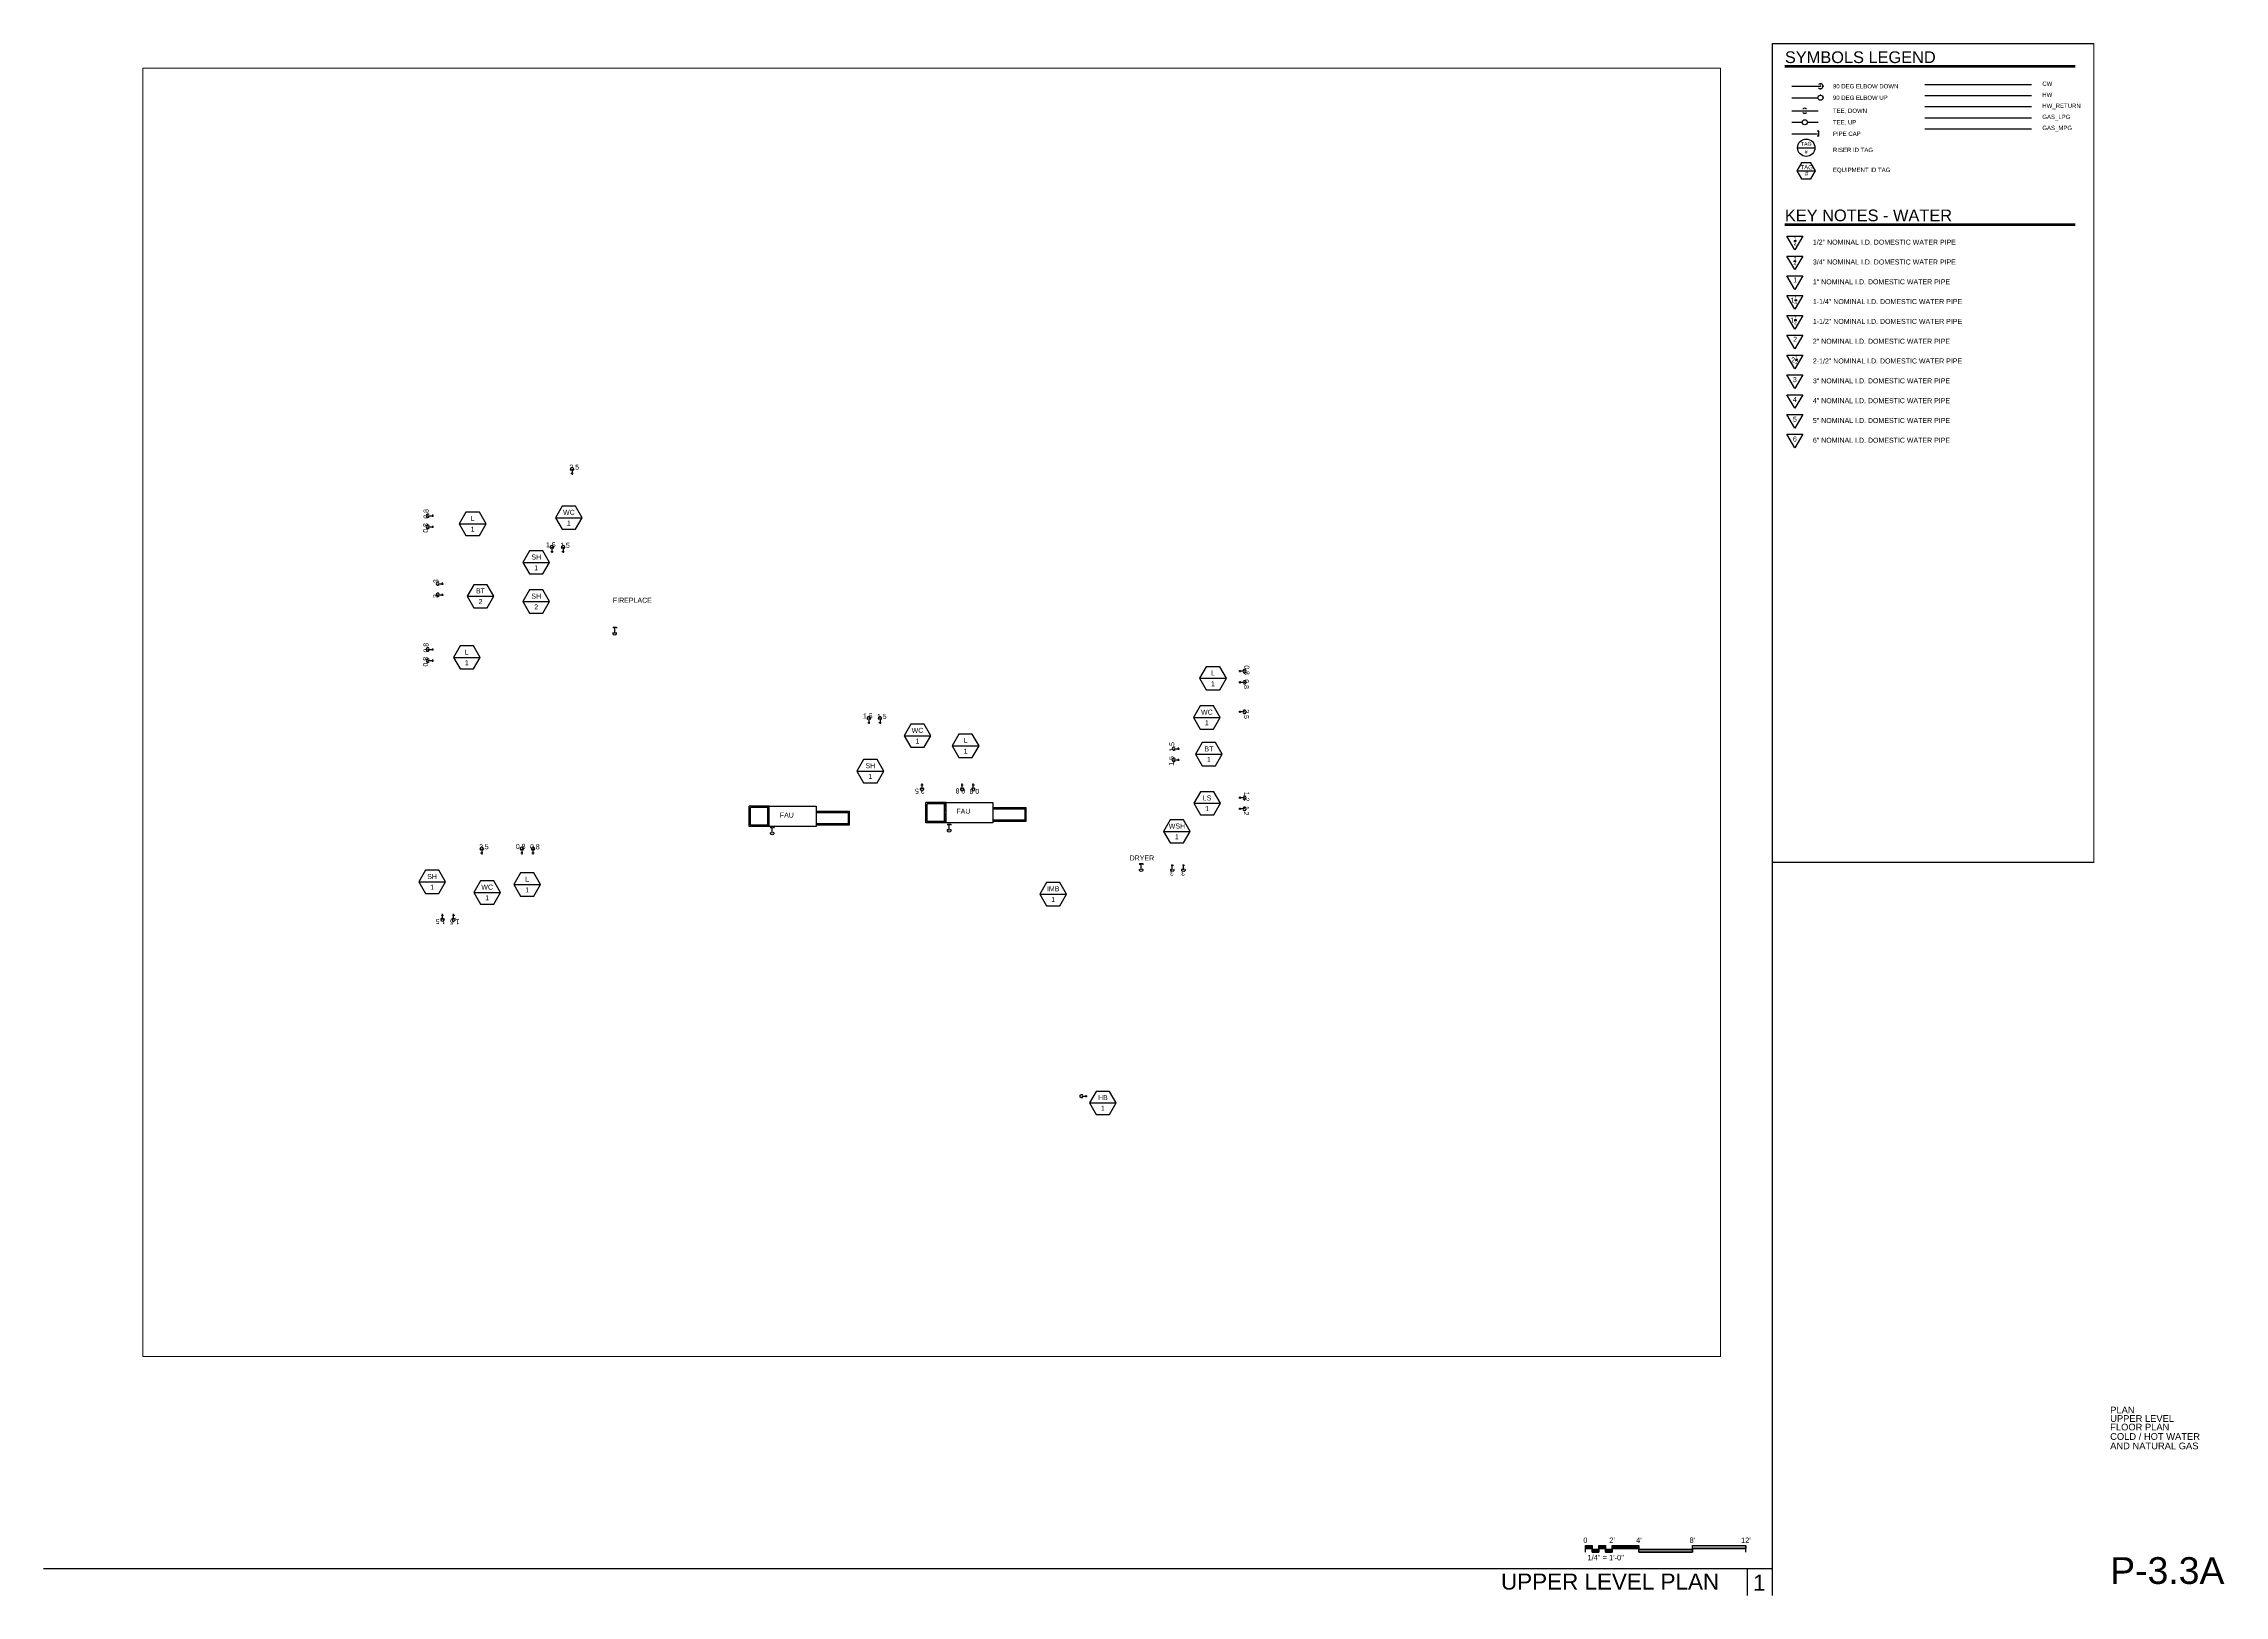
# Paper-space layout 'P-3.3A' of a CAD drawing. Extents: x 0.5 to 41.3, y 0.5 to 29.5.
# The model-space entities are those that its viewports show. They can reach past a viewport. Long polylines and large blocks are cut down to what shows.
import ezdxf
from ezdxf.enums import TextEntityAlignment as Align

# ---------------------------------------------------------------- set-up
doc = ezdxf.new("R2010")
doc.units = 0
doc.header["$LTSCALE"] = 24
doc.header["$MEASUREMENT"] = 0
doc.linetypes.add('HIDDEN2', pattern=[0.1875, 0.125, -0.0625])
doc.layers.get('0').update_dxf_attribs({"color": 8})
for name, color, linetype, plot in [('cloud_cw', 190, 'Continuous', False), ('GEC_NO PLOT', 7, 'Continuous', False), ('GEC_VIEWPORT', 7, 'Continuous', False)]:
    doc.layers.add(name, color=color, linetype=linetype, plot=plot)
for name, color, linetype in [('GEC_BORDER', 2, 'Continuous'), ('GEC_DESCRIPTION_TITLE', 3, 'Continuous'), ('GEC_LEGEND', 2, 'Continuous'), ('PLUM-4TEXT', 2, 'Continuous'), ('PLUM-CW', 3, 'Cold_Water_Flow'), ('PLUM-DIM-CW-TEXT', 2, 'Continuous'), ('PLUM-DIM-GAS-TEXT', 2, 'Continuous'), ('PLUM-EQUIP', 5, 'Continuous'), ('PLUM-GAS_LP', 151, 'Gas_LP'), ('PLUM-GAS_MP', 151, 'Gas_MP'), ('PLUM-HW', 2, 'Hot_Water_Flow'), ('PLUM-HW_RETURN', 7, 'Hot_Water_Return_Flow'), ('PLUM-KEYNOTE-CW', 2, 'Cold_Water_Flow'), ('PLUM_SYMBOLS', 3, 'Continuous'), ('PLUM_TEXT', 2, 'Continuous')]:
    doc.layers.add(name, color=color, linetype=linetype)
doc.layers.get('0').freeze()
doc.styles.add('A2', font='arial.ttf', dxfattribs={"height": 4.5})
doc.styles.add('ARC-TEXT', font='arial.ttf', dxfattribs={"width": 0.86, "height": 4.5})
doc.styles.add('ARC-TITLE', font='arial.ttf', dxfattribs={"width": 1.00018})
doc.styles.add('Arial', font='arial.ttf')
doc.styles.add('rpm', font='arial.ttf', dxfattribs={"width": 0.85, "height": 0.09375})
doc.styles.add('shbd-text', font='arial.ttf')
doc.styles.get("Standard").update_dxf_attribs({"font": 'arial.ttf'})
doc.styles.add('TITLE1', font='arial.ttf')
doc.linetypes.add('Cold_Water_Flow', pattern='A,0.875,-0.125,0,-0.125,0.875,-0.125,["CW",Standard,S=0.1,R=0,X=-0.12585,Y=-0.05],-0.1,0.875,[1,GEC_FlowArrow.shx,S=0.0625,R=0,X=0,Y=0],0.5', length=3.6)
doc.linetypes.add('Gas_LP', pattern='A,3.2,-0.25,["G",Standard,S=0.1,R=0,X=-0.12585,Y=-0.05],-0.065', length=3.515)
doc.linetypes.add('Gas_MP', pattern='A,3,-0.25,["MPG",Standard,S=0.1,R=0,X=-0.125,Y=-0.05],-0.2665', length=3.5165)
doc.linetypes.add('Hot_Water_Flow', pattern='A,0.8125,-0.125,0,-0.125,0,-0.125,0.875,-0.125,["HW",Standard,S=0.1,R=0,X=-0.12585,Y=-0.05],-0.1,0.875,[1,GEC_FlowArrow.shx,S=0.0625,R=0,X=0,Y=0],0.5', length=3.6625)
doc.linetypes.add('Hot_Water_Return_Flow', pattern='A,0.75,-0.125,0,-0.125,0,-0.125,0,-0.125,0.875,["HWR",Standard,S=0.1,R=0,X=-0.12585,Y=-0.05],0.875,[1,GEC_FlowArrow.shx,S=0.0625,R=0,X=0,Y=0],0.5', length=3.5)

# ---------------------------------------------------------------- blocks, each defined once
blk = doc.blocks.new('*U146')
at = {"linetype": 'Continuous'}
for points in [[(-1.5, 0), (-1.5, 0.125)], [(-1.5, 0.125), (-1.375, 0.125)], [(-1.5, 0.071), (-1.375, 0.071)], [(-1.375, 0), (-1.375, 0.125)], [(-1.25, 0.054), (-1.375, 0.054)], [(-1.375, 0), (-1.25, 0)], [(-1.25, 0), (-1.25, 0.125)], [(-1.25, 0.125), (-1.125, 0.125)], [(-1.25, 0.071), (-1.125, 0.071)], [(-1.125, 0), (-1.125, 0.125)], [(-1, 0.054), (-1.125, 0.054)], [(-1.125, 0), (-1, 0)], [(-1, 0), (-1, 0.125)], [(-1, 0.125), (-0.5, 0.125)], [(-1, 0.071), (-0.5, 0.071)], [(-0.5, 0), (-0.5, 0.125)], [(0.5, 0.054), (-0.5, 0.054)], [(-0.5, 0), (0.5, 0)], [(0.5, 0), (0.5, 0.125)], [(0.5, 0.125), (1.5, 0.125)], [(0.5, 0.071), (1.5, 0.071)], [(1.5, 0), (1.5, 0.125)]]:
    blk.add_lwpolyline(points, dxfattribs=at)
for points in [[(-1.5, 0.125), (-1.375, 0.125), (-1.375, 0.071), (-1.5, 0.071)], [(-1.375, 0.054), (-1.25, 0.054), (-1.25, 0), (-1.375, 0)], [(-1.25, 0.125), (-1.125, 0.125), (-1.125, 0.071), (-1.25, 0.071)], [(-1.125, 0.054), (-1, 0.054), (-1, 0), (-1.125, 0)], [(-1, 0.125), (-0.5, 0.125), (-0.5, 0.071), (-1, 0.071)], [(-0.5, 0.054), (0.5, 0.054), (0.5, 0), (-0.5, 0)], [(0.5, 0.125), (1.5, 0.125), (1.5, 0.071), (0.5, 0.071)]]:
    blk.add_lwpolyline(points, close=True, dxfattribs=at)
for points in [[(-1.5, 0.125), (-1.375, 0.125), (-1.5, 0.071), (-1.375, 0.071)], [(-1.375, 0.054), (-1.25, 0.054), (-1.375, 0), (-1.25, 0)], [(-1.25, 0.125), (-1.125, 0.125), (-1.25, 0.071), (-1.125, 0.071)], [(-1.125, 0.054), (-1, 0.054), (-1.125, 0), (-1, 0)], [(-1, 0.125), (-0.5, 0.125), (-1, 0.071), (-0.5, 0.071)], [(-0.5, 0.054), (0.5, 0.054), (-0.5, 0), (0.5, 0)], [(0.5, 0.125), (1.5, 0.125), (0.5, 0.071), (1.5, 0.071)]]:
    blk.add_solid(points)
at = {"linetype": 'Continuous', "style": 'A2'}
for s, p in [('0', (-1.5, 0.175)), ("2'", (-1, 0.175)), ("4'", (-0.5, 0.175)), ("8'", (0.5, 0.175)), ("12'", (1.5, 0.175))]:
    blk.add_text(s, height=0.1, dxfattribs=at).set_placement(p, align=Align.CENTER)
blk.add_text(' 1/4" = 1\'-0"', height=0.1, dxfattribs=at).set_placement((-1.5, -0.05), align=Align.TOP_LEFT)
blk = doc.blocks.new('SHEET-NO.')
at = {"color": 2, "linetype": 'Continuous', "style": 'A2'}
for tag, p in [('SHT_NAME_1', (39.131, 3.825)), ('SHT_NAME_2', (39.131, 3.665)), ('SHT_NAME_3', (39.131, 3.505)), ('SHT_NAME_4', (39.131, 3.329)), ('SHT_NAME_5', (39.131, 3.153)), ('ENGINEER', (40.24, 1.894)), ('DRAFTER', (40.24, 1.636))]:
    blk.add_attdef(tag, p, '', height=0.125, dxfattribs=at)
at = {"color": 3, "linetype": 'Continuous', "ltscale": 12, "style": 'shbd-text'}
blk.add_attdef('SHT-NO.', (39.131, 0.636), '', height=0.5, dxfattribs=at)
blk = doc.blocks.new('*U229')
at = {"linetype": 'Continuous'}
blk.add_arc((0, 0), 1.5, 221.8103, 138.1897, dxfattribs=at)
blk = doc.blocks.new('*U228')
at = {"linetype": 'Continuous'}
blk.add_circle((0, 0), 1.5, dxfattribs=at)
blk = doc.blocks.new('*U207')
at = {"linetype": 'Continuous'}
for start, end in [(41.8103, 138.1897), (221.8103, 318.1897)]:
    blk.add_arc((0, 0), 1.5, start, end, dxfattribs=at)
blk = doc.blocks.new('*U208')
at = {"linetype": 'Continuous'}
for p, q in [((0, 0), (5, 0)), ((5.7, 1.5), (4.7, 1.5)), ((5.7, -1.5), (5.7, 1.5)), ((5.7, -1.5), (4.7, -1.5))]:
    blk.add_line(p, q, dxfattribs=at)
blk = doc.blocks.new('8CFM')
blk.add_line((0, 0), (0.404, 0))
blk.add_lwpolyline([(0.101, 0.175), (0, 0), (0.101, -0.175), (0.303, -0.175), (0.404, 0), (0.303, 0.175)], close=True)
at = {"style": 'rpm', "width": 0.85}
for tag, p in [('12', (0.211, 0.03)), ('1200', (0.211, -0.111))]:
    blk.add_attdef(tag, text='', height=0.0938, dxfattribs=at).set_placement(p, align=Align.CENTER)
blk = doc.blocks.new('Tag-Riser')
at = {"color": 0, "linetype": 'ByBlock'}
blk.add_line((-10.4, 0), (10.4, 0), dxfattribs=at)
blk.add_circle((0, 0), 10.4, dxfattribs=at)
at = {"color": 0, "style": 'A2'}
for tag, p in [('TAG', (0, 4.8)), ('#', (0, -4.8))]:
    blk.add_attdef(tag, text='', height=4.5, dxfattribs=at).set_placement(p, align=Align.MIDDLE_CENTER)
blk = doc.blocks.new('WATER NOTE')
at = {"layer": 'PLUM-KEYNOTE-CW', "linetype": 'Continuous'}
blk.add_lwpolyline([(-7.1, 12.2), (7.1, 12.2), (0, 0), (-7.1, 12.2)], dxfattribs=at)
at = {"layer": 'PLUM-KEYNOTE-CW', "insert": (-1, 7.9), "char_height": 4.5, "width": 34.978, "attachment_point": 4, "rotation": 0.0257, "style": 'Arial'}
blk.add_mtext('\\A1;{\\H0.7x;\\S1/2;} ', dxfattribs=at)
blk = doc.blocks.new('*U196')
at = {"layer": 'PLUM-KEYNOTE-CW', "linetype": 'Continuous'}
blk.add_lwpolyline([(-7.1, 12.2), (7.1, 12.2), (0, 0), (-7.1, 12.2)], dxfattribs=at)
at = {"layer": 'PLUM-KEYNOTE-CW', "insert": (-1.1, 7.5), "char_height": 4.5, "width": 34.978, "attachment_point": 4, "rotation": 0.0257, "style": 'Arial'}
blk.add_mtext('\\A1;{\\H0.7x;\\S3/4;} ', dxfattribs=at)
blk = doc.blocks.new('*U191')
at = {"layer": 'PLUM-KEYNOTE-CW', "linetype": 'Continuous'}
blk.add_lwpolyline([(-7.1, 12.2), (7.1, 12.2), (0, 0), (-7.1, 12.2)], dxfattribs=at)
at = {"layer": 'PLUM-KEYNOTE-CW', "insert": (-1.4, 8.6), "char_height": 4.5, "width": 34.978, "attachment_point": 4, "rotation": 0.0257, "style": 'Arial'}
blk.add_mtext('\\A1;1', dxfattribs=at)
blk = doc.blocks.new('*U192')
at = {"layer": 'PLUM-KEYNOTE-CW', "linetype": 'Continuous'}
blk.add_lwpolyline([(-7.1, 12.2), (7.1, 12.2), (0, 0), (-7.1, 12.2)], dxfattribs=at)
at = {"layer": 'PLUM-KEYNOTE-CW', "insert": (-3.9, 8), "char_height": 4.5, "width": 34.978, "attachment_point": 4, "rotation": 0.0257, "style": 'Arial'}
blk.add_mtext('\\A1;1{\\H0.7x;\\S1/4;} ', dxfattribs=at)
blk = doc.blocks.new('*U193')
at = {"layer": 'PLUM-KEYNOTE-CW', "linetype": 'Continuous'}
blk.add_lwpolyline([(-7.1, 12.2), (7.1, 12.2), (0, 0), (-7.1, 12.2)], dxfattribs=at)
at = {"layer": 'PLUM-KEYNOTE-CW', "insert": (-4.2, 7.9), "char_height": 4.5, "width": 34.978, "attachment_point": 4, "rotation": 0.0257, "style": 'Arial'}
blk.add_mtext('\\A1;1{\\H0.7x;\\S1/2;} ', dxfattribs=at)
blk = doc.blocks.new('*U189')
at = {"layer": 'PLUM-KEYNOTE-CW', "linetype": 'Continuous'}
blk.add_lwpolyline([(-7.1, 12.2), (7.1, 12.2), (0, 0), (-7.1, 12.2)], dxfattribs=at)
at = {"layer": 'PLUM-KEYNOTE-CW', "insert": (-1.5, 8.6), "char_height": 4.5, "width": 34.978, "attachment_point": 4, "rotation": 0.0257, "style": 'Arial'}
blk.add_mtext('\\A1;2', dxfattribs=at)
blk = doc.blocks.new('*U190')
at = {"layer": 'PLUM-KEYNOTE-CW', "linetype": 'Continuous'}
blk.add_lwpolyline([(-7.1, 12.2), (7.1, 12.2), (0, 0), (-7.1, 12.2)], dxfattribs=at)
at = {"layer": 'PLUM-KEYNOTE-CW', "insert": (-3.2, 7.9), "char_height": 4.5, "width": 34.978, "attachment_point": 4, "rotation": 0.0257, "style": 'Arial'}
blk.add_mtext('\\A1;2{\\H0.7x;\\S1/2;} ', dxfattribs=at)
blk = doc.blocks.new('*U187')
at = {"layer": 'PLUM-KEYNOTE-CW', "linetype": 'Continuous'}
blk.add_lwpolyline([(-7.1, 12.2), (7.1, 12.2), (0, 0), (-7.1, 12.2)], dxfattribs=at)
at = {"layer": 'PLUM-KEYNOTE-CW', "insert": (-1.7, 7.9), "char_height": 4.5, "width": 34.978, "attachment_point": 4, "rotation": 0.0257, "style": 'Arial'}
blk.add_mtext('\\A1;3', dxfattribs=at)
blk = doc.blocks.new('*U188')
at = {"layer": 'PLUM-KEYNOTE-CW', "linetype": 'Continuous'}
blk.add_lwpolyline([(-7.1, 12.2), (7.1, 12.2), (0, 0), (-7.1, 12.2)], dxfattribs=at)
at = {"layer": 'PLUM-KEYNOTE-CW', "insert": (-1.7, 7.9), "char_height": 4.5, "width": 34.978, "attachment_point": 4, "rotation": 0.0257, "style": 'Arial'}
blk.add_mtext('\\A1;4', dxfattribs=at)
blk = doc.blocks.new('*U183')
at = {"layer": 'PLUM-KEYNOTE-CW', "linetype": 'Continuous'}
blk.add_lwpolyline([(-7.1, 12.2), (7.1, 12.2), (0, 0), (-7.1, 12.2)], dxfattribs=at)
at = {"layer": 'PLUM-KEYNOTE-CW', "insert": (-1.7, 7.9), "char_height": 4.5, "width": 34.978, "attachment_point": 4, "rotation": 0.0257, "style": 'Arial'}
blk.add_mtext('\\A1;5', dxfattribs=at)
blk = doc.blocks.new('*U184')
at = {"layer": 'PLUM-KEYNOTE-CW', "linetype": 'Continuous'}
blk.add_lwpolyline([(-7.1, 12.2), (7.1, 12.2), (0, 0), (-7.1, 12.2)], dxfattribs=at)
at = {"layer": 'PLUM-KEYNOTE-CW', "insert": (-1.7, 7.9), "char_height": 4.5, "width": 34.978, "attachment_point": 4, "rotation": 0.0257, "style": 'Arial'}
blk.add_mtext('\\A1;6', dxfattribs=at)
blk = doc.blocks.new('Tag-Equipment')
at = {"color": 0}
blk.add_line((-12, 0), (12, 0), dxfattribs=at)
blk.add_lwpolyline([(-12, 0), (-6, -10.4), (6, -10.4), (12, 0), (6, 10.4), (-6, 10.4)], close=True, dxfattribs=at)
at = {"color": 0, "style": 'A2'}
for tag, p in [('TAG', (0, 4.8)), ('#', (0, -4.8))]:
    blk.add_attdef(tag, text='', height=4.5, dxfattribs=at).set_placement(p, align=Align.MIDDLE_CENTER)
blk = doc.blocks.new('GE_FAU')
for p, q in [((0, 0), (18, 0)), ((0, -18), (0, 0)), ((18, -18), (18, 0)), ((0, -16.6), (18, -16.6)), ((1, -16.6), (1, -1)), ((1, -1), (17, -1)), ((17, -16.6), (17, -1)), ((1.5, -60), (1.5, -90)), ((13.5, -60), (13.5, -90)), ((1.5, -90), (13.5, -90))]:
    blk.add_line(p, q)
at = {"linetype": 'HIDDEN2'}
for p, q in [((0, -18), (4.5, -16.6)), ((4.5, -16.6), (9, -18)), ((9, -18), (13.5, -16.6)), ((13.5, -16.6), (18, -18)), ((2.5, -60), (2.5, -89)), ((12.5, -60), (12.5, -89)), ((2.5, -89), (12.5, -89))]:
    blk.add_line(p, q, dxfattribs=at)
blk.add_lwpolyline([(0, -60), (0, -18), (18, -18), (18, -60)], close=True)
blk = doc.blocks.new('*U77')
at = {"linetype": 'Continuous'}
blk.add_arc((0, 0), 1.5, 131.8103, 48.1897, dxfattribs=at)
blk = doc.blocks.new('*U66')
at = {"linetype": 'Continuous'}
for p, q in [((-1, 4), (1, 4)), ((0, 0), (0, 5))]:
    blk.add_line(p, q, dxfattribs=at)
blk = doc.blocks.new('*U28')
at = {"linetype": 'Continuous'}
blk.add_arc((0, 0), 1.5, 41.8103, 318.1897, dxfattribs=at)
blk = doc.blocks.new('*U21')
at = {"linetype": 'Continuous'}
for p, q in [((0, 0), (5, 0)), ((5.7, 1.5), (4.7, 1.5)), ((5.7, -1.5), (5.7, 1.5)), ((5.7, -1.5), (4.7, -1.5))]:
    blk.add_line(p, q, dxfattribs=at)
blk = doc.blocks.new('*U70')
at = {"linetype": 'Continuous'}
blk.add_arc((0, 0), 1.5, 41.8103, 318.1897, dxfattribs=at)
blk = doc.blocks.new('*U71')
at = {"linetype": 'Continuous'}
for p, q in [((0, 0), (5, 0)), ((4, 1), (4, -1))]:
    blk.add_line(p, q, dxfattribs=at)
blk = doc.blocks.new('*U63')
at = {"linetype": 'Continuous'}
blk.add_arc((0, 0), 1.5, 311.8103, 228.1897, dxfattribs=at)

msp = doc.modelspace()

# ---------------------------------------------------------------- linework, layer by layer
at = {"layer": 'GEC_LEGEND', "color": 4}
for p, q in [((-922.9, 204.6), (-662.5, 204.6)), ((-922.9, 62.6), (-662.5, 62.6))]:
    msp.add_line(p, q, dxfattribs=at)
at = {"layer": 'GEC_LEGEND', "color": 1}
for p, q in [((-922.9, 203.4), (-662.5, 203.4)), ((-922.9, 61.4), (-662.5, 61.4))]:
    msp.add_line(p, q, dxfattribs=at)
at = {"layer": 'GEC_NO PLOT'}
msp.add_lwpolyline([(-933.9, 224.3), (-645.9, 224.3), (-645.9, -510.3), (-933.9, -510.3)], close=True, dxfattribs=at)
at = {"layer": 'PLUM-CW'}
msp.add_line((-797.4, 187.6), (-701.7, 187.6), dxfattribs=at)
at = {"layer": 'PLUM-GAS_LP'}
msp.add_line((-797.4, 157.9), (-701.7, 157.9), dxfattribs=at)
at = {"layer": 'PLUM-GAS_MP'}
msp.add_line((-797.4, 148), (-701.7, 148), dxfattribs=at)
at = {"layer": 'PLUM-HW'}
msp.add_line((-797.4, 177.7), (-701.7, 177.7), dxfattribs=at)
at = {"layer": 'PLUM-HW_RETURN'}
msp.add_line((-797.4, 167.8), (-701.7, 167.8), dxfattribs=at)
at = {"layer": 'PLUM_SYMBOLS'}
for p, q in [((-916.7, 186.1), (-891, 186.1)), ((-916.7, 175.8), (-893.2, 175.8)), ((-916.7, 164.1), (-893.2, 164.1)), ((-916.7, 153.8), (-907.6, 153.8)), ((-916.7, 143.5), (-893.6, 143.5)), ((-902.9, 153.8), (-893.2, 153.8))]:
    msp.add_line(p, q, dxfattribs=at)
for p in [(-891, 188.3), (-891, 186.1), (-891, 183.8), (-891, 178), (-888.7, 186.1), (-888.7, 175.8)]:
    msp.add_point(p, dxfattribs=at)

# ---------------------------------------------------------------- block references
at = {"layer": 'PLUM-4TEXT'}
for p, values in [((1215.6, 3354.3), {'TAG': 'L', '#': '1'}), ((1301.9, 3359.8), {'TAG': 'WC', '#': '1'}), ((1272.6, 3319.7), {'TAG': 'SH', '#': '1'}), ((1222.6, 3289.3), {'TAG': 'BT', '#': '2'}), ((1272.6, 3284.6), {'TAG': 'SH', '#': '2'}), ((1210.3, 3234.5), {'TAG': 'L', '#': '1'}), ((1879.7, 3215.7), {'TAG': 'L', '#': '1'}), ((1874.2, 3180.6), {'TAG': 'WC', '#': '1'}), ((1614.6, 3164.2), {'TAG': 'WC', '#': '1'}), ((1657.8, 3155.2), {'TAG': 'L', '#': '1'}), ((1876, 3147.6), {'TAG': 'BT', '#': '1'}), ((1572.3, 3132.5), {'TAG': 'SH', '#': '1'}), ((1874.4, 3103.6), {'TAG': 'LS', '#': '1'}), ((1847.3, 3078.4), {'TAG': 'WSH', '#': '1'}), ((1179.2, 3033.1), {'TAG': 'SH', '#': '1'}), ((1228.6, 3023.6), {'TAG': 'WC', '#': '1'}), ((1264.5, 3030.7), {'TAG': 'L', '#': '1'})]:
    msp.add_blockref('Tag-Equipment', p, dxfattribs=at).add_auto_attribs(values)
at = {"layer": 'PLUM-CW'}
for name, p in [('*U63', (1304.7, 3403.3)), ('*U70', (1175.5, 3361.6)), ('*U71', (1175.5, 3361.6)), ('*U70', (1184.3, 3300.6)), ('*U71', (1184.3, 3300.6)), ('*U70', (1175.5, 3241.6)), ('*U71', (1175.5, 3241.6)), ('*U70', (1844.5, 3152.6)), ('*U71', (1844.5, 3152.6)), ('*U66', (1618.7, 3116.3)), ('*U63', (1223.7, 3062.8))]:
    msp.add_blockref(name, p, dxfattribs=at)
for name, p, rotation in [('*U66', (1304.7, 3403.3), 180), ('*U70', (1296.7, 3333.3), 270), ('*U71', (1296.7, 3333.3), 270), ('*U71', (1908, 3212.1), 180), ('*U70', (1908, 3212.1), 180), ('*U70', (1581, 3179.8), 270), ('*U71', (1581, 3179.8), 270), ('*U66', (1908, 3185.6), 89.99999999999997), ('*U63', (1908, 3185.6), 270), ('*U63', (1618.7, 3116.3), 180), ('*U70', (1654.7, 3116.3), 89.99999999999999), ('*U71', (1654.7, 3116.3), 89.99999999999999), ('*U71', (1908, 3098.6), 179.9999999999977), ('*U70', (1908, 3098.6), 179.9999999999977), ('*U66', (1223.7, 3062.8), 180), ('*U70', (1269.7, 3062.8), 270), ('*U71', (1269.7, 3062.8), 270), ('*U70', (1188.5, 2999.3), 89.99999999999999), ('*U71', (1188.5, 2999.3), 89.99999999999999)]:
    msp.add_blockref(name, p, dxfattribs=dict(at, rotation=rotation))
at = {"layer": 'PLUM-CW', "xscale": -1}
for name in ['*U77', '*U66']:
    msp.add_blockref(name, (1843.2, 3043.8), dxfattribs=at)
at = {"layer": 'PLUM-CW', "xscale": -1, "rotation": 270}
for name in ['*U77', '*U66']:
    msp.add_blockref(name, (1761.9, 2840.9), dxfattribs=at)
at = {"layer": 'PLUM-DIM-CW-TEXT'}
for p, values in [((1736.3, 3022.1), {'TAG': 'IMB', '#': '1'}), ((1780.9, 2834.8), {'TAG': 'HB', '#': '1'})]:
    msp.add_blockref('Tag-Equipment', p, dxfattribs=at).add_auto_attribs(values)
at = {"layer": 'PLUM-EQUIP', "rotation": 89.99999999999997}
for p in [(1463.7, 3082.9), (1622.2, 3086.2)]:
    msp.add_blockref('GE_FAU', p, dxfattribs=at)
at = {"layer": 'PLUM-GAS_LP', "xscale": -1, "rotation": 270}
for name, p in [('*U28', (1343, 3256)), ('*U21', (1343, 3256)), ('*U28', (1484.2, 3076.7)), ('*U21', (1484.2, 3076.7)), ('*U28', (1643, 3079.2)), ('*U21', (1643, 3079.2)), ('*U28', (1815.2, 3043.8)), ('*U21', (1815.2, 3043.8))]:
    msp.add_blockref(name, p, dxfattribs=at)
at = {"layer": 'PLUM-HW'}
for name, p in [('*U70', (1175.5, 3351.6)), ('*U71', (1175.5, 3351.6)), ('*U70', (1184.3, 3290.6)), ('*U71', (1184.3, 3290.6)), ('*U70', (1175.5, 3231.6)), ('*U71', (1175.5, 3231.6)), ('*U70', (1844.5, 3142.6)), ('*U71', (1844.5, 3142.6))]:
    msp.add_blockref(name, p, dxfattribs=at)
for name, p, rotation in [('*U70', (1286.7, 3333.3), 270), ('*U71', (1286.7, 3333.3), 270), ('*U71', (1908, 3222.1), 180), ('*U70', (1908, 3222.1), 180), ('*U70', (1571, 3179.8), 270), ('*U71', (1571, 3179.8), 270), ('*U70', (1664.7, 3116.3), 89.99999999999999), ('*U71', (1664.7, 3116.3), 89.99999999999999), ('*U71', (1908, 3108.6), 179.9999999999977), ('*U70', (1908, 3108.6), 179.9999999999977), ('*U70', (1259.7, 3062.8), 270), ('*U71', (1259.7, 3062.8), 270), ('*U70', (1198.5, 2999.3), 89.99999999999999), ('*U71', (1198.5, 2999.3), 89.99999999999999)]:
    msp.add_blockref(name, p, dxfattribs=dict(at, rotation=rotation))
at = {"layer": 'PLUM-HW', "xscale": -1}
for name in ['*U77', '*U66']:
    msp.add_blockref(name, (1853.2, 3043.8), dxfattribs=at)
at = {"layer": 'PLUM-KEYNOTE-CW'}
for name, p in [('WATER NOTE', (-914, 39.4)), ('*U196', (-914, 21.6)), ('*U191', (-914, 3.8)), ('*U192', (-914, -13.9)), ('*U193', (-914, -31.7)), ('*U189', (-914, -49.5)), ('*U190', (-914, -67.3)), ('*U187', (-914, -85)), ('*U188', (-914, -102.8)), ('*U183', (-914, -120.6)), ('*U184', (-914, -138.3))]:
    msp.add_blockref(name, p, dxfattribs=at)
at = {"layer": 'PLUM_SYMBOLS', "xscale": 1.499999798785716, "yscale": 1.499999798785716, "zscale": 1.499999798785716}
for name, p in [('*U228', (-891, 175.8)), ('*U229', (-891, 186.1)), ('*U207', (-905.2, 164.1)), ('*U228', (-905.1, 153.8)), ('*U208', (-901.1, 143.5))]:
    msp.add_blockref(name, p, dxfattribs=at)
at = {"layer": 'PLUM_TEXT', "xscale": 0.7499998376785799, "yscale": 0.7499998376785799, "zscale": 0.7499998376785799}
msp.add_blockref('Tag-Riser', (-903.8, 130.9), dxfattribs=at).add_auto_attribs({'TAG': 'TAG', '#': '#'})
at = {"layer": 'PLUM_TEXT', "linetype": 'ByBlock'}
ref = msp.add_blockref('8CFM', (-912.1, 110.3), dxfattribs=dict(at, xscale=41.142852, yscale=41.142852, zscale=41.142852))
ref.add_attrib('1200', '#', dxfattribs={"layer": '0', "height": 3.86, "style": 'Arial'}).set_placement((-903.4, 105.7), align=Align.CENTER)
ref.add_attrib('12', 'TAG', dxfattribs={"layer": '0', "height": 3.86, "style": 'Arial'}).set_placement((-903.4, 111.5), align=Align.CENTER)

# ---------------------------------------------------------------- texts
at = {"layer": 'cloud_cw', "color": 3, "char_height": 4.5, "attachment_point": 1, "style": 'ARC-TEXT'}
for s, insert in [('2.5', (1302.4, 3407.4)), ('1.5', (1294.1, 3337.3)), ('1.5', (1578.3, 3183.8)), ('2.5', (1221.4, 3066.9)), ('0.8', (1267.1, 3066.8))]:
    msp.add_mtext_dynamic_manual_height_columns(s, width=10.509, gutter_width=22.5, heights=[0], dxfattribs=dict(at, insert=insert))
for s, insert, rotation in [('0.8', (1171.5, 3358.9), 90), ('3', (1180.4, 3301.1), 90), ('0.8', (1171.5, 3238.9), 90), ('0.8', (1911.9, 3214.8), 270), ('2.5', (1912, 3187.9), 270), ('1.5', (1840.5, 3149.9), 90), ('2.5', (1621, 3112.3), 180), ('0.8', (1657.4, 3112.4), 180), ('1.2', (1911.9, 3101.3), 270), ('3', (1844.6, 3038.8), 180), ('1.5', (1191.1, 2995.4), 180)]:
    msp.add_mtext_dynamic_manual_height_columns(s, width=10.509, gutter_width=22.5, heights=[0], dxfattribs=dict(at, insert=insert, rotation=rotation))
at = {"layer": 'cloud_cw', "color": 2, "char_height": 4.5, "attachment_point": 1, "style": 'ARC-TEXT'}
for s, insert, rotation in [('0.8', (1171.1, 3346.3), 90), ('3', (1180, 3287.7), 90), ('0.8', (1171.1, 3226.3), 90), ('0.8', (1912.3, 3227.4), 270), ('1.5', (1840.1, 3137.3), 90), ('0.8', (1670, 3112), 180), ('1.2', (1912.3, 3113.9), 270), ('3', (1854.7, 3038.7), 180), ('1.5', (1203.7, 2995), 180)]:
    msp.add_mtext_dynamic_manual_height_columns(s, width=10.509, gutter_width=22.5, heights=[0], dxfattribs=dict(at, insert=insert, rotation=rotation))
for s, insert in [('1.5', (1281.4, 3337.7)), ('1.5', (1565.7, 3184.2)), ('0.8', (1254.4, 3067.2))]:
    msp.add_mtext_dynamic_manual_height_columns(s, width=10.509, gutter_width=22.5, heights=[0], dxfattribs=dict(at, insert=insert))
at = {"layer": 'GEC_LEGEND', "color": 3, "style": 'ARC-TITLE'}
for s, p in [('SYMBOLS LEGEND', (-922.9, 206.9)), ('KEY NOTES - WATER', (-922.9, 65))]:
    msp.add_text(s, height=10.5, dxfattribs=at).set_placement(p)
at = {"layer": 'GEC_LEGEND', "char_height": 4.5, "width": 239.582, "attachment_point": 1, "style": 'Arial'}
for s, insert in [('{\\W1;1/2" NOMINAL I.D. DOMESTIC WATER PIPE}', (-897.8, 48.5)), ('{\\W1;3/4" NOMINAL I.D. DOMESTIC WATER PIPE}', (-897.8, 30.7)), ('{\\W1;1" NOMINAL I.D. DOMESTIC WATER PIPE}', (-897.8, 12.9)), ('{\\W1;1-1/4" NOMINAL I.D. DOMESTIC WATER PIPE}', (-897.8, -4.8)), ('{\\W1;1-1/2" NOMINAL I.D. DOMESTIC WATER PIPE}', (-897.8, -22.6)), ('{\\W1;2" NOMINAL I.D. DOMESTIC WATER PIPE}', (-897.8, -40.4)), ('2-1/2" NOMINAL I.D. DOMESTIC WATER PIPE', (-897.8, -58.1)), ('3" NOMINAL I.D. DOMESTIC WATER PIPE', (-897.8, -75.9)), ('4" NOMINAL I.D. DOMESTIC WATER PIPE', (-897.8, -93.7)), ('5" NOMINAL I.D. DOMESTIC WATER PIPE', (-897.8, -111.5)), ('6" NOMINAL I.D. DOMESTIC WATER PIPE', (-897.8, -129.2))]:
    msp.add_mtext(s, dxfattribs=dict(at, insert=insert))
at = {"layer": 'PLUM-4TEXT', "char_height": 4.5, "attachment_point": 1, "style": 'ARC-TEXT'}
for insert in [(1491.2, 3095.3), (1649.6, 3098.7)]:
    msp.add_mtext_dynamic_manual_height_columns('FAU', width=6.129, gutter_width=22.5, heights=[0], dxfattribs=dict(at, insert=insert))
at = {"layer": 'PLUM-DIM-GAS-TEXT', "char_height": 4.5, "width": 52.472, "attachment_point": 1, "style": 'A2'}
for s, insert in [('FIREPLACE', (1341.4, 3288)), ('DRYER', (1804.9, 3056.8))]:
    msp.add_mtext(s, dxfattribs=dict(at, insert=insert))
at = {"layer": 'PLUM_TEXT', "style": 'Arial'}
for s, height, p in [('90 DEG ELBOW DOWN', 3.857, (-879.8, 186.1)), ('90 DEG ELBOW UP', 3.857, (-879.8, 175.8)), ('TEE, DOWN', 3.86, (-879.8, 164.1)), ('TEE, UP', 3.86, (-879.8, 153.8)), ('PIPE CAP', 3.86, (-879.8, 143.5))]:
    msp.add_text(s, height=height, dxfattribs=at).set_placement(p, align=Align.MIDDLE_LEFT)
for s, p in [('CW', (-692, 186.4)), ('HW', (-692, 176.5)), ('GAS_LPG', (-692, 156.7)), ('HW_RETURN', (-692, 166.6)), ('GAS_MPG', (-692, 146.8))]:
    msp.add_text(s, height=3.86, dxfattribs=at).set_placement(p)
at = {"layer": 'PLUM_TEXT', "char_height": 3.857, "width": 86.32, "attachment_point": 1, "style": 'Arial'}
for s, insert in [('RISER ID TAG', (-879.8, 130.9)), ('EQUIPMENT ID TAG', (-879.8, 113))]:
    msp.add_mtext(s, dxfattribs=dict(at, insert=insert))

psp = doc.layouts.new('P-3.3A')

# ---------------------------------------------------------------- linework, layer by layer
at = {"layer": 'GEC_BORDER', "color": 5}
for p, q in [((0.5, 1.003), (32.812, 1.003)), ((32.336, 1.003), (32.336, 0.5)), ((32.336, 1.003), (32.336, 0.5))]:
    psp.add_line(p, q, dxfattribs=at)
psp.add_lwpolyline([(32.812, 0.5), (32.812, 29.5)], dxfattribs=at)

# ---------------------------------------------------------------- block references
at = {"layer": 'GEC_BORDER'}
psp.add_blockref('*U146', (30.812, 1.306), dxfattribs=at)
at = {"layer": 'GEC_DESCRIPTION_TITLE'}
ref = psp.add_blockref('SHEET-NO.', (-0.01, 0.078), dxfattribs=at)
ref.add_attrib('SHT-NO.', 'P-3.3A', (39.12, 0.714), dxfattribs={"layer": '0', "color": 3, "linetype": 'Continuous', "ltscale": 12, "height": 0.5, "style": 'shbd-text'})
ref.add_attrib('SHT_NAME_1', 'PLAN', (39.12, 3.903), dxfattribs={"layer": '0', "color": 2, "linetype": 'Continuous', "height": 0.125, "style": 'A2'})
ref.add_attrib('SHT_NAME_2', 'UPPER LEVEL', (39.12, 3.743), dxfattribs={"layer": '0', "color": 2, "linetype": 'Continuous', "height": 0.125, "style": 'A2'})
ref.add_attrib('SHT_NAME_3', 'FLOOR PLAN', (39.12, 3.583), dxfattribs={"layer": '0', "color": 2, "linetype": 'Continuous', "height": 0.125, "style": 'A2'})
ref.add_attrib('SHT_NAME_4', 'COLD / HOT WATER', (39.12, 3.407), dxfattribs={"layer": '0', "color": 2, "linetype": 'Continuous', "height": 0.125, "style": 'A2'})
ref.add_attrib('SHT_NAME_5', 'AND NATURAL GAS', (39.12, 3.231), dxfattribs={"layer": '0', "color": 2, "linetype": 'Continuous', "height": 0.125, "style": 'A2'})

# ---------------------------------------------------------------- texts
at = {"layer": 'GEC_BORDER', "style": 'TITLE1'}
psp.add_text('1', height=0.3, dxfattribs=at).set_placement((32.562, 0.737), align=Align.MIDDLE_CENTER)
at = {"layer": 'GEC_BORDER', "insert": (31.812, 0.908), "char_height": 0.3, "width": 8.88615, "attachment_point": 3, "style": 'TITLE1'}
psp.add_mtext('UPPER LEVEL PLAN', dxfattribs=at)

# ---------------------------------------------------------------- viewports
at = {"layer": 'GEC_VIEWPORT'}
psp.add_viewport(center=(35.812, 21.847), size=(6, 15.3058), view_center_point=(-789.905, -143.011), view_height=734.6769, dxfattribs=at)
at = {"layer": 'GEC_VIEWPORT', "view_target_point": (1627.284, 3120.513)}
psp.add_viewport(center=(17.095, 17.004), size=(29.486, 24.07686), view_center_point=(0, 64.74), view_height=1155.68939, status=3, dxfattribs=at)

doc.saveas('drawing.dxf')
